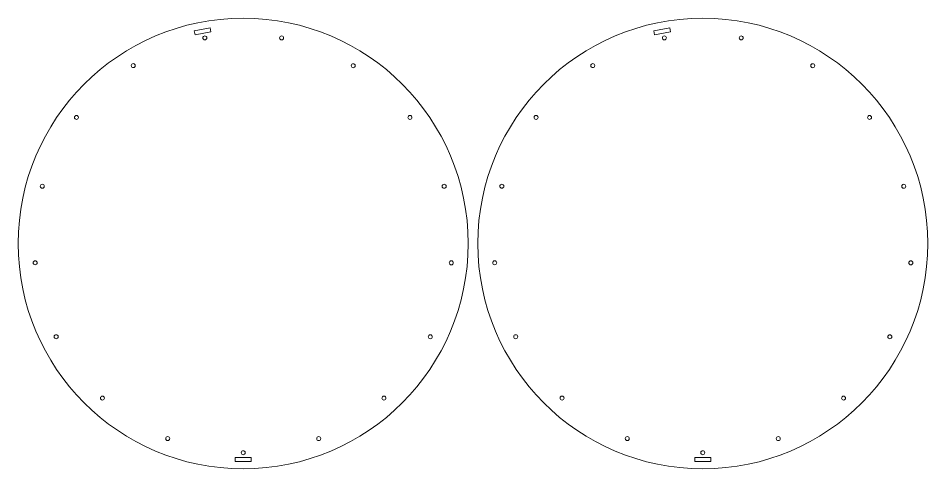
# Model space of a CAD drawing. Header units: inches. Extents: x 14.7 to 103.1, y 0.1 to 65.
# Drawn here: x 46.6 to 103.1, y 1.3 to 29.3 of the extents above; entities that cross this region are included whole.
import ezdxf

# ---------------------------------------------------------------- set-up
doc = ezdxf.new("R2010")
doc.units = ezdxf.units.IN
doc.header["$MEASUREMENT"] = 0
doc.layers.add('cut', color=6, linetype='Continuous', lineweight=0)

msp = doc.modelspace()

# ---------------------------------------------------------------- linework, layer by layer
at = {"layer": 'cut'}
for p, q in [((58.491, 28.717), (57.509, 28.528)), ((57.509, 28.528), (57.556, 28.283)), ((58.538, 28.471), (57.556, 28.283)), ((58.538, 28.471), (58.491, 28.717)), ((87.084, 28.717), (86.102, 28.528)), ((86.102, 28.528), (86.149, 28.283)), ((87.131, 28.471), (86.149, 28.283)), ((87.131, 28.471), (87.084, 28.717)), ((60.051, 2.009), (60.051, 1.759)), ((60.051, 2.009), (61.051, 2.009)), ((60.051, 1.759), (61.051, 1.759)), ((61.051, 1.759), (61.051, 2.009)), ((88.644, 2.009), (88.644, 1.759)), ((88.644, 2.009), (89.644, 2.009)), ((88.644, 1.759), (89.644, 1.759)), ((89.644, 1.759), (89.644, 2.009))]:
    msp.add_line(p, q, dxfattribs=at)
for centre, radius in [((60.55, 15.312), 14), ((89.144, 15.312), 14), ((58.162, 28.091), 0.125), ((62.939, 28.088), 0.125), ((86.755, 28.091), 0.125), ((91.533, 28.088), 0.125), ((53.707, 26.365), 0.125), ((67.394, 26.362), 0.125), ((82.3, 26.365), 0.125), ((95.987, 26.362), 0.125), ((50.176, 23.146), 0.125), ((70.925, 23.144), 0.125), ((78.769, 23.146), 0.125), ((99.518, 23.144), 0.125), ((48.047, 18.87), 0.125), ((73.054, 18.867), 0.125), ((76.64, 18.87), 0.125), ((101.648, 18.867), 0.125), ((47.606, 14.112), 0.125), ((73.495, 14.11), 0.125), ((76.199, 14.112), 0.125), ((102.088, 14.11), 0.125), ((48.913, 9.517), 0.125), ((72.188, 9.515), 0.125), ((77.506, 9.517), 0.125), ((100.781, 9.515), 0.125), ((51.792, 5.705), 0.125), ((69.309, 5.702), 0.125), ((80.386, 5.705), 0.125), ((97.902, 5.702), 0.125), ((55.854, 3.19), 0.125), ((65.247, 3.187), 0.125), ((84.447, 3.19), 0.125), ((93.84, 3.187), 0.125), ((60.55, 2.312), 0.125), ((89.144, 2.312), 0.125)]:
    msp.add_circle(centre, radius, dxfattribs=at)

doc.saveas('drawing.dxf')
